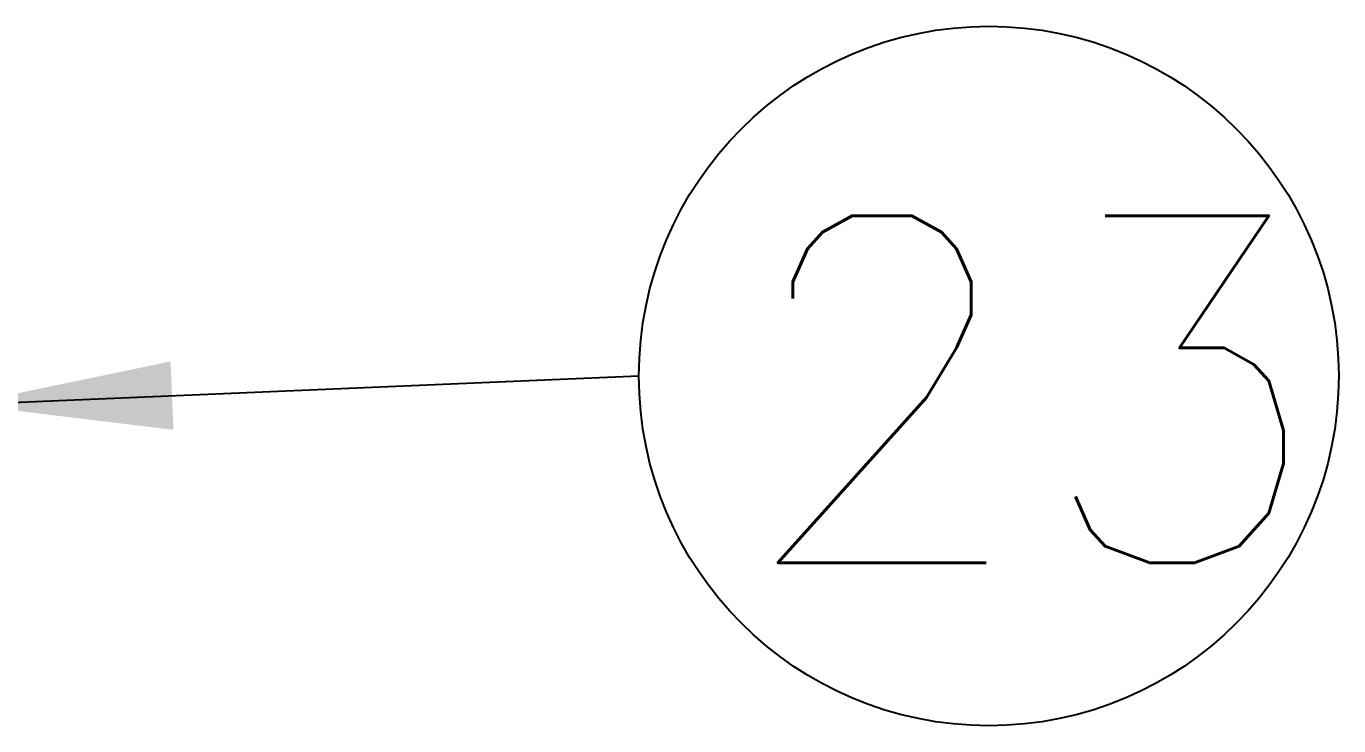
# Model space of a CAD drawing. Extents: x 7948 to 8542, y -4601 to -4181.
# Drawn here: x 8326.11 to 8345.02, y -4532.76 to -4522.68 of the extents above; entities that cross this region are included whole.
import ezdxf

# ---------------------------------------------------------------- set-up
doc = ezdxf.new("R2010")
doc.units = 0
doc.header["$LTSCALE"] = 7
doc.header["$MEASUREMENT"] = 0
doc.layers.get('0').update_dxf_attribs({"color": 2, "linetype": 'CONTINUOUS'})
doc.layers.add('D', color=2, linetype='CONTINUOUS')
doc.styles.add('ROMANS', font='romans')
doc.styles.add('STYLE', font='romans.shx', dxfattribs={"bigfont": 'whgtxt.shx'})
doc.dimstyles.new('A-3', dxfattribs={"dimscale": 0, "dimtxt": 2.8, "dimasz": 2, "dimexe": 0.7, "dimexo": 0.5, "dimgap": 1, "dimtad": 1, "dimdec": 4, "dimdsep": 46, "dimtxsty": 'ROMANS', "dimcen": 0, "dimclrd": 3, "dimclre": 3, "dimclrt": 2, "dimadec": 4, "dimazin": 2, "dimtfac": 1, "dimtdec": 4, "dimtmove": 0, "dimatfit": 0, "dimfxl": 0, "dimarcsym": 0})

msp = doc.modelspace()

# ---------------------------------------------------------------- linework, layer by layer
at = {"layer": 'D'}
msp.add_circle((8339.9796, -4527.72388), 5.04025, dxfattribs=at)

# ---------------------------------------------------------------- texts
at = {"color": 2, "linetype": 'Continuous', "insert": (8336.29759, -4525.41497), "char_height": 5, "attachment_point": 1, "style": 'STYLE'}
msp.add_mtext('23', dxfattribs=at)

# ---------------------------------------------------------------- leaders
msp.add_leader([(8325.21552, -4528.13294), (8334.93936, -4527.72388)], dimstyle='A-3', override={"dimscale": 1, "dimasz": 3, "dimtad": 0, "dimclrd": 256, "dimarcsym": 1})

doc.saveas('drawing.dxf')
